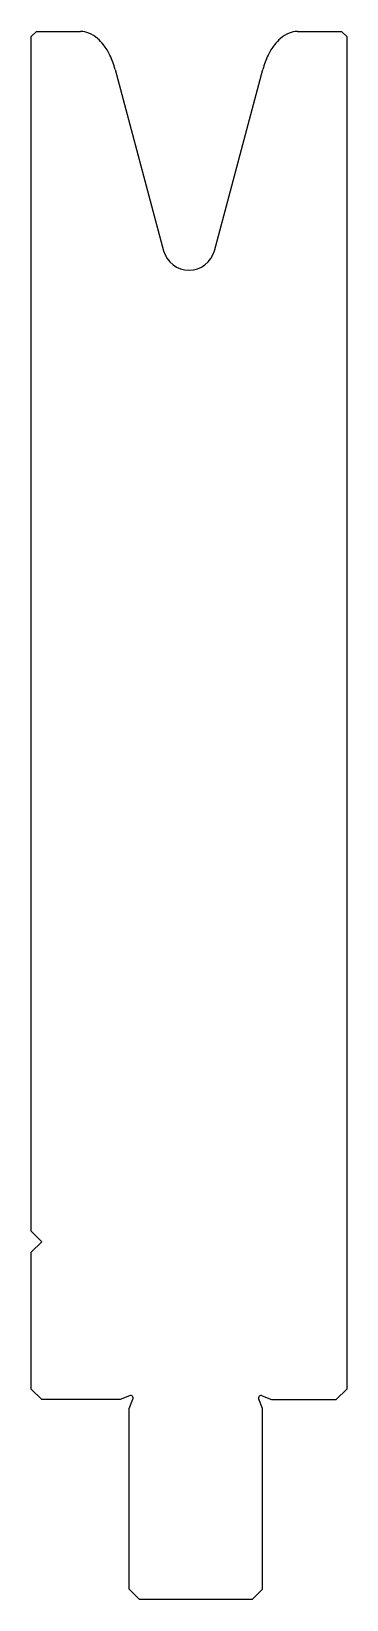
# Model space of a CAD drawing. Header units: metres. Extents: x 91 to 121, y 76 to 225.
import ezdxf

# ---------------------------------------------------------------- set-up
doc = ezdxf.new("R2010")
doc.units = ezdxf.units.M

msp = doc.modelspace()

# ---------------------------------------------------------------- linework, layer by layer
for p, q in [((91.480749, 224.931252), (90.980749, 224.431252)), ((90.980749, 110.931252), (90.980749, 224.431252)), ((91.480749, 224.931252), (95.661154, 224.931252)), ((116.300344, 224.931252), (120.480749, 224.931252)), ((120.980749, 224.431252), (120.480749, 224.931252)), ((120.980749, 224.431252), (120.980749, 95.931252)), ((98.947662, 221.322686), (103.565935, 204.087057)), ((108.395564, 204.087057), (113.013837, 221.322686)), ((90.980749, 110.931252), (91.980749, 109.931252)), ((91.980749, 109.931252), (90.980749, 108.931252)), ((90.980749, 95.931252), (90.980749, 108.931252)), ((90.980749, 95.931252), (91.980749, 94.931252)), ((119.980749, 94.931252), (120.980749, 95.931252)), ((99.430749, 94.931252), (91.980749, 94.931252)), ((100.324179, 95.301323), (99.430749, 94.931252)), ((100.280749, 94.081252), (100.65082, 94.974683)), ((100.280749, 76.931252), (100.280749, 94.081252)), ((112.980749, 94.081252), (112.610678, 94.974683)), ((112.937319, 95.301323), (113.830749, 94.931252)), ((112.980749, 76.931252), (112.980749, 94.081252)), ((113.830749, 94.931252), (119.980749, 94.931252)), ((100.280749, 76.931252), (101.280749, 75.931252)), ((111.980749, 75.931252), (112.980749, 76.931252)), ((111.980749, 75.931252), (101.280749, 75.931252))]:
    msp.add_line(p, q)
for centre, radius, start, end in [((95.661154, 222.931252), 2, 66.293565, 90), ((95.282194, 222.005611), 3, 48.669221, 66.774319), ((94.679206, 221.205162), 4, 37.69451, 49.755488), ((93.929484, 220.54067), 5, 25.056049, 38.466686), ((118.032014, 220.54067), 5, 141.533314, 154.943951), ((117.282292, 221.205162), 4, 130.244512, 142.30549), ((116.679304, 222.005611), 3, 113.225681, 131.330779), ((116.300344, 222.931252), 2, 90, 113.706435), ((91.220255, 219.252135), 8, 14.999991, 25.198602), ((120.741244, 219.252135), 8, 154.801398, 165.000009), ((105.980749, 204.734104), 2.5, 195, 345), ((100.41985, 95.070353), 0.25, 337.5, 112.5), ((112.841648, 95.070353), 0.25, 67.5, 202.5)]:
    msp.add_arc(centre, radius, start, end)

doc.saveas('drawing.dxf')
